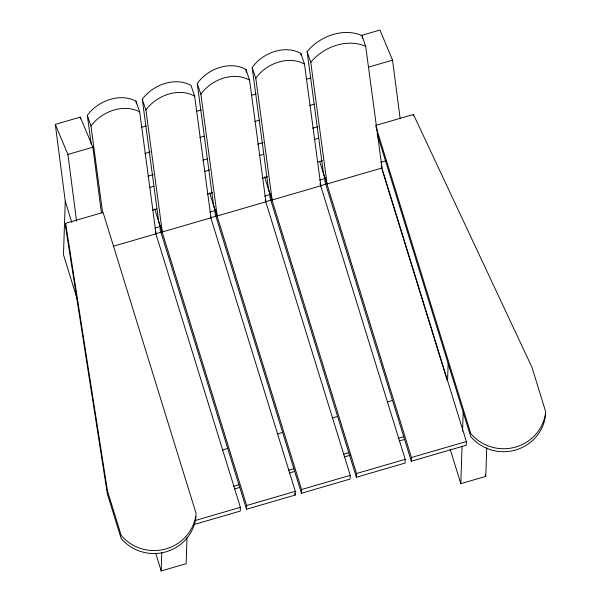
<?xml version="1.0" encoding="UTF-8"?>
<svg xmlns="http://www.w3.org/2000/svg" width="601" height="601" viewBox="0 0 601 601"><rect width="100%" height="100%" fill="white"/><g stroke="black" fill="none" stroke-linecap="round" stroke-linejoin="round"><path stroke-width="0.9" d="M101.411 212.919L92.885 147.185L80.264 117.12L55.3 124.392L65.254 201.17L63.473 254.734L77.138 298.96M65.622 223.339L107.459 490.889L121.214 535.431A42.378 41.259 1.9 0 0 166.184 548.841A42.378 41.259 1.9 0 0 196.129 513.607L103.071 212.431L65.622 223.339L65.524 226.314L107.354 493.864L121.117 538.406A42.378 41.259 1.9 0 0 166.086 551.816A42.378 41.259 1.9 0 0 196.024 516.582M187.009 537.444L186.145 563.678L161.173 570.95L161.789 552.402M155.351 232.099L240.392 507.349L240.272 511.068L194.236 524.478M246.515 509.25L246.635 505.531L160.212 225.796L160.084 229.514L246.515 509.25L295.204 495.066L295.324 491.348L210.56 216.991M301.447 493.248L301.567 489.53L215.143 209.794L215.023 213.513L301.447 493.248L350.135 479.065L350.263 475.346L265.221 200.095M356.378 477.247L356.506 473.52L270.082 193.792L269.954 197.511L356.378 477.247L405.074 463.063L405.194 459.337L320.153 184.094M413.39 115.948L413.435 114.46L375.602 125.481M411.309 461.237L411.437 457.519L325.013 177.791L324.886 181.51L411.309 461.237L466.248 445.236L466.368 441.517L381.334 166.274M447.58 380.711L448.151 363.597M486.735 447.64L485.781 476.39L460.809 483.662L462.056 446.19M462.552 431.217L463.183 412.248M197.248 83.644C207.135 68.98 229.867 60.325 245.937 69.461L249.573 80.151L265.912 201.801L217.216 215.984L213.58 205.294L197.248 83.644L200.884 94.334L217.216 215.984M200.884 94.334C210.771 79.67 233.504 71.023 249.573 80.151M252.18 67.643C262.066 52.978 284.799 44.324 300.868 53.459L304.504 64.149L320.844 185.799L272.155 199.983L268.519 189.292L252.18 67.643L255.816 78.333L272.155 199.983M255.816 78.333C265.702 63.668 288.435 55.022 304.504 64.149M142.272 99.36C152.429 84.966 174.929 76.387 191.005 85.462L194.641 96.152L210.974 217.802L162.285 231.994L158.649 221.296L142.272 99.36L145.908 110.058L162.285 231.994M145.908 110.058C156.065 95.657 178.565 87.085 194.641 96.152M91.202 144.112L87.34 115.369C97.55 100.976 119.794 92.554 136.029 101.186L139.672 111.876L156.042 233.812L113.551 246.185M102.636 212.889L90.976 126.06C101.186 111.673 123.43 103.252 139.672 111.876M307.111 51.633C319.552 36.233 343.299 27.383 362.05 35.632L365.686 46.33L382.018 167.98L327.087 183.981L323.451 173.291L307.111 51.633L310.747 62.331L327.087 183.981M310.747 62.331C323.188 46.931 346.935 38.081 365.686 46.33M361.209 35.504L379.937 30.05L392.551 60.115L400.116 118.412M141.731 127.254L146.231 125.94M196.662 111.253L201.162 109.938M251.594 95.251L256.101 93.936M306.525 79.242L311.033 77.935M76.56 221.115L67.921 154.457L92.885 147.185M368.473 67.132L392.551 60.115M144.924 153.48L150.325 151.91M199.855 137.479L204.363 136.164M254.794 121.477L259.294 120.162M309.725 105.475L314.225 104.161M147.869 176.198L153.27 174.621M202.8 160.197L207.307 158.882M257.739 144.187L263.14 142.617M312.67 128.186L318.072 126.616M149.341 187.55L153.841 186.242M204.272 171.548L209.681 169.978M259.211 155.546L263.711 154.239M314.143 139.545L318.643 138.23M152.286 210.267L156.786 208.953M207.217 194.266L212.626 192.688M262.156 178.264L267.558 176.686M317.989 162L322.489 160.685M154.833 228.102L160.189 226.539L154.72 208.847M209.772 212.1L215.12 210.538L209.651 192.846M264.703 196.091L270.052 194.536L264.59 176.844M319.634 180.09L324.991 178.535L319.792 161.729M380.816 162.27L386.165 160.715M156.388 233.541L161.789 231.971M210.418 217.802L215.827 216.225M265.357 201.801L271.66 199.96M320.288 185.799L325.689 184.222M222.37 449.999L227.726 448.436M277.309 433.997L282.658 432.435M332.24 417.988L337.589 416.433M387.172 401.986L392.528 400.431M233.579 486.269L238.935 484.714M288.518 470.267L293.866 468.712M343.449 454.266L348.798 452.711M398.38 438.264L403.729 436.709M234.33 489.004L239.731 487.426M289.261 473.002L294.67 471.424M344.2 456.993L350.503 455.16M399.132 440.991L404.533 439.421M195.242 520.504L240.392 507.349M246.635 505.531L295.324 491.348M301.567 489.53L350.263 475.346M356.506 473.52L405.194 459.337M411.437 457.519L466.368 441.517M413.435 114.46L531.945 367.234L545.7 411.775A42.378 41.259 1.9 0 1 515.763 447.009A42.378 41.259 1.9 0 1 470.793 433.591L375.88 126.383M55.3 124.392L67.921 154.457M381.244 165.688L381.763 167.213M320.063 183.508L320.844 185.799M265.394 200.276L265.912 201.801M155.261 231.52L156.042 233.812M87.34 115.369L90.976 126.06M485.232 474.617L485.781 476.39M377.158 133.828L470.696 436.574A42.378 41.259 1.9 0 0 515.666 449.984A42.378 41.259 1.9 0 0 545.603 414.75M381.86 168.813L447.279 380.553M450.157 449.165L460.809 483.662M294.663 493.316L295.204 495.066M65.254 201.17L71.812 222.4M155.704 553.258L161.173 570.95M362.05 35.632L362.418 38.404M300.868 53.459L301.116 55.315M245.937 69.461L246.312 72.248M136.029 101.186L136.404 103.95M80.264 117.12L80.504 118.968"/></g></svg>
